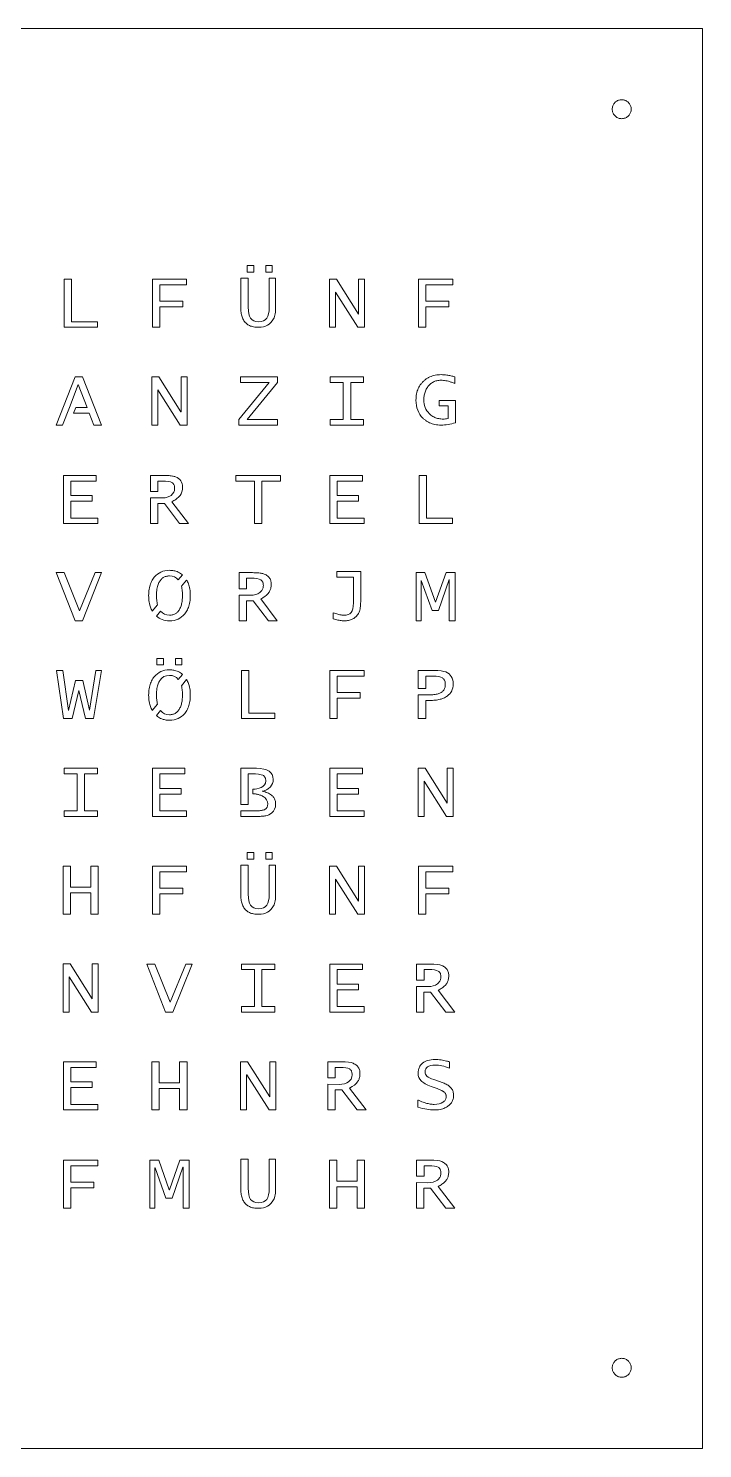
# Model space of a CAD drawing. Header units: millimetres. Extents: x 39 to 489, y 44 to 493.
# Drawn here: x 275.6 to 488.7, y 43.9 to 493.1 of the extents above; entities that cross this region are included whole.
import ezdxf

# ---------------------------------------------------------------- set-up
doc = ezdxf.new("R2010")
doc.units = ezdxf.units.MM
doc.linetypes.add('SLD-Durchgehend', pattern=[0])

msp = doc.modelspace()

# ---------------------------------------------------------------- linework, layer by layer
at = {"color": 7, "linetype": 'SLD-Durchgehend', "lineweight": 15}
for p, q in [((488.65, 493.08), (39.44, 493.08)), ((488.65, 43.87), (488.65, 493.08)), ((346.78, 418.08), (344.72, 418.08)), ((344.72, 418.08), (344.72, 416.03)), ((346.78, 416.03), (346.78, 418.08)), ((352.62, 418.08), (350.57, 418.08)), ((350.57, 418.08), (350.57, 416.03)), ((352.62, 416.03), (352.62, 418.08)), ((289.17, 413.77), (286.83, 413.77)), ((286.83, 413.77), (286.83, 398.54)), ((289.17, 400.3), (289.17, 413.77)), ((325.56, 413.77), (314.73, 413.77)), ((314.73, 413.77), (314.73, 398.54)), ((325.56, 412.01), (325.56, 413.77)), ((345.03, 414.13), (342.69, 414.13)), ((342.69, 414.13), (342.69, 404.93)), ((344.72, 416.03), (346.78, 416.03)), ((345.03, 404.89), (345.03, 414.13)), ((350.57, 416.03), (352.62, 416.03)), ((353.71, 414.13), (351.66, 414.13)), ((351.66, 414.13), (351.66, 404.95)), ((353.71, 405.29), (353.71, 414.13)), ((372.89, 413.81), (370.69, 413.81)), ((370.69, 413.81), (370.69, 398.54)), ((379.88, 402.74), (372.89, 413.81)), ((381.81, 413.81), (379.9, 413.81)), ((379.9, 413.81), (379.9, 402.74)), ((381.81, 398.54), (381.81, 413.81)), ((409.72, 413.77), (398.88, 413.77)), ((398.88, 413.77), (398.88, 398.54)), ((409.72, 412.01), (409.72, 413.77)), ((317.07, 406.77), (317.07, 412.01)), ((317.07, 412.01), (325.56, 412.01)), ((372.59, 398.54), (372.59, 409.7)), ((372.59, 409.7), (372.62, 409.7)), ((372.62, 409.7), (379.66, 398.54)), ((401.22, 406.77), (401.22, 412.01)), ((401.22, 412.01), (409.72, 412.01)), ((324.32, 406.77), (317.07, 406.77)), ((317.07, 398.54), (317.07, 405.01)), ((317.07, 405.01), (324.32, 405.01)), ((324.32, 405.01), (324.32, 406.77)), ((408.47, 406.77), (401.22, 406.77)), ((401.22, 398.54), (401.22, 405.01)), ((401.22, 405.01), (408.47, 405.01)), ((408.47, 405.01), (408.47, 406.77)), ((297.37, 400.3), (289.17, 400.3)), ((297.37, 398.54), (297.37, 400.3)), ((379.9, 402.74), (379.88, 402.74)), ((286.83, 398.54), (297.37, 398.54)), ((314.73, 398.54), (317.07, 398.54)), ((370.69, 398.54), (372.59, 398.54)), ((379.66, 398.54), (381.81, 398.54)), ((398.88, 398.54), (401.22, 398.54)), ((290.36, 382.82), (284.35, 367.6)), ((292.7, 382.82), (290.36, 382.82)), ((298.7, 367.6), (292.7, 382.82)), ((316.79, 382.87), (314.58, 382.87)), ((314.58, 382.87), (314.58, 367.6)), ((323.78, 371.8), (316.79, 382.87)), ((325.71, 382.87), (323.8, 382.87)), ((323.8, 382.87), (323.8, 371.8)), ((325.71, 367.6), (325.71, 382.87)), ((354.25, 382.82), (342.64, 382.82)), ((342.64, 382.82), (342.64, 381.06)), ((354.25, 381.06), (354.25, 382.82)), ((381.52, 382.82), (370.98, 382.82)), ((370.98, 382.82), (370.98, 381.06)), ((381.52, 381.06), (381.52, 382.82)), ((410.35, 380.72), (410.35, 382.87)), ((288.53, 373.16), (291.29, 380.43)), ((291.29, 380.43), (294.08, 373.16)), ((316.48, 367.6), (316.48, 378.75)), ((316.48, 378.75), (316.52, 378.75)), ((316.52, 378.75), (323.55, 367.6)), ((351.61, 381.06), (342.05, 369.35)), ((342.64, 381.06), (351.61, 381.06)), ((344.71, 369.35), (354.25, 381.06)), ((370.98, 381.06), (375.08, 381.06)), ((375.08, 381.06), (375.08, 369.35)), ((377.42, 369.35), (377.42, 381.06)), ((377.42, 381.06), (381.52, 381.06)), ((286.37, 367.6), (288.53, 373.16)), ((290.5, 373.16), (289.83, 371.4)), ((291.95, 373.16), (290.5, 373.16)), ((294.08, 373.16), (291.95, 373.16)), ((410.54, 375.43), (405.35, 375.43)), ((405.35, 375.43), (405.35, 373.67)), ((405.35, 373.67), (408.21, 373.67)), ((408.21, 373.67), (408.21, 369.65)), ((410.54, 368.36), (410.54, 375.43)), ((289.83, 371.4), (294.78, 371.4)), ((294.78, 371.4), (296.21, 367.6)), ((323.8, 371.8), (323.78, 371.8)), ((342.05, 369.35), (342.05, 367.6)), ((354.34, 369.35), (344.71, 369.35)), ((354.34, 367.6), (354.34, 369.35)), ((375.08, 369.35), (370.98, 369.35)), ((370.98, 369.35), (370.98, 367.6)), ((381.52, 369.35), (377.42, 369.35)), ((381.52, 367.6), (381.52, 369.35)), ((284.35, 367.6), (286.37, 367.6)), ((296.21, 367.6), (298.7, 367.6)), ((314.58, 367.6), (316.48, 367.6)), ((323.55, 367.6), (325.71, 367.6)), ((342.05, 367.6), (354.34, 367.6)), ((370.98, 367.6), (381.52, 367.6)), ((296.97, 351.67), (286.68, 351.67)), ((286.68, 351.67), (286.68, 336.44)), ((296.97, 349.91), (296.97, 351.67)), ((318.36, 351.67), (314.1, 351.67)), ((314.1, 351.67), (314.11, 346.57)), ((355.22, 351.67), (341.17, 351.67)), ((341.17, 351.67), (341.17, 349.91)), ((355.22, 349.91), (355.22, 351.67)), ((381.12, 351.67), (370.83, 351.67)), ((370.83, 351.67), (370.83, 336.44)), ((381.12, 349.91), (381.12, 351.67)), ((401.37, 351.67), (399.03, 351.67)), ((399.03, 351.67), (399.03, 336.44)), ((401.37, 338.2), (401.37, 351.67)), ((289.02, 345.3), (289.02, 349.91)), ((289.02, 349.91), (296.97, 349.91)), ((314.11, 346.57), (316.45, 346.57)), ((316.45, 346.57), (316.45, 349.91)), ((316.45, 349.91), (317.88, 349.91)), ((341.17, 349.91), (347.02, 349.91)), ((347.02, 349.91), (347.02, 336.44)), ((349.37, 336.44), (349.37, 349.91)), ((349.37, 349.91), (355.22, 349.91)), ((373.17, 345.3), (373.17, 349.91)), ((373.17, 349.91), (381.12, 349.91)), ((295.76, 345.3), (289.02, 345.3)), ((289.02, 338.2), (289.02, 343.54)), ((289.02, 343.54), (295.76, 343.54)), ((295.76, 343.54), (295.76, 345.3)), ((317.68, 344.55), (314.1, 344.57)), ((314.1, 344.57), (314.1, 336.44)), ((316.44, 336.44), (316.44, 342.78)), ((316.44, 342.78), (318.55, 342.78)), ((318.55, 342.78), (323.36, 336.44)), ((326.19, 336.44), (320.94, 343.37)), ((379.91, 345.3), (373.17, 345.3)), ((373.17, 338.2), (373.17, 343.54)), ((373.17, 343.54), (379.91, 343.54)), ((379.91, 343.54), (379.91, 345.3)), ((297.51, 338.2), (289.02, 338.2)), ((297.51, 336.44), (297.51, 338.2)), ((381.67, 338.2), (373.17, 338.2)), ((381.67, 336.44), (381.67, 338.2)), ((409.57, 338.2), (401.37, 338.2)), ((409.57, 336.44), (409.57, 338.2)), ((286.68, 336.44), (297.51, 336.44)), ((314.1, 336.44), (316.44, 336.44)), ((323.36, 336.44), (326.19, 336.44)), ((347.02, 336.44), (349.37, 336.44)), ((370.83, 336.44), (381.67, 336.44)), ((399.03, 336.44), (409.57, 336.44)), ((286.84, 320.93), (284.38, 320.93)), ((284.38, 320.93), (290.29, 305.7)), ((291.71, 308.83), (286.84, 320.93)), ((296.68, 320.93), (291.71, 308.83)), ((292.63, 305.7), (298.67, 320.93)), ((298.67, 320.93), (296.68, 320.93)), ((322.94, 318.62), (324.27, 320.2)), ((346.42, 320.93), (342.15, 320.93)), ((342.15, 320.93), (342.16, 315.83)), ((344.5, 315.83), (344.5, 319.17)), ((344.5, 319.17), (345.93, 319.17)), ((380.6, 321.3), (373, 321.3)), ((373, 321.3), (373, 319.54)), ((373, 319.54), (378.27, 319.54)), ((378.27, 319.54), (378.27, 311.39)), ((380.6, 312.63), (380.6, 321.3)), ((400.91, 320.93), (398.1, 320.93)), ((398.1, 320.93), (398.1, 305.7)), ((404.26, 311.55), (400.91, 320.93)), ((407.57, 320.93), (404.28, 311.55)), ((410.5, 320.93), (407.57, 320.93)), ((410.5, 305.7), (410.5, 320.93)), ((325.57, 318.6), (323.92, 316.61)), ((342.16, 315.83), (344.5, 315.83)), ((399.72, 305.7), (399.72, 318.49)), ((399.72, 318.49), (399.75, 318.49)), ((399.75, 318.49), (403.17, 308.92)), ((405.14, 308.92), (408.57, 318.77)), ((408.57, 318.77), (408.59, 318.77)), ((408.59, 318.77), (408.59, 305.7)), ((314.72, 308.77), (316.39, 310.76)), ((345.73, 313.81), (342.15, 313.83)), ((342.15, 313.83), (342.15, 305.7)), ((344.49, 305.7), (344.49, 312.04)), ((344.49, 312.04), (346.6, 312.04)), ((346.6, 312.04), (351.41, 305.7)), ((354.24, 305.7), (348.99, 312.63)), ((404.28, 311.55), (404.26, 311.55)), ((290.29, 305.7), (292.63, 305.7)), ((317.36, 308.76), (316, 307.19)), ((342.15, 305.7), (344.49, 305.7)), ((351.41, 305.7), (354.24, 305.7)), ((372.68, 308), (371.9, 308.26)), ((371.9, 308.26), (371.9, 306.28)), ((398.1, 305.7), (399.72, 305.7)), ((403.17, 308.92), (405.14, 308.92)), ((408.59, 305.7), (410.5, 305.7)), ((318.25, 293.8), (316.2, 293.8)), ((316.2, 293.8), (316.2, 291.75)), ((318.25, 291.75), (318.25, 293.8)), ((324.1, 293.8), (322.04, 293.8)), ((322.04, 293.8), (322.04, 291.75)), ((324.1, 291.75), (324.1, 293.8)), ((286.39, 289.98), (284.4, 289.98)), ((284.4, 289.98), (286.66, 274.76)), ((288.24, 277.33), (286.39, 289.98)), ((296.87, 289.98), (294.91, 277.48)), ((296.15, 274.76), (298.65, 289.98)), ((298.65, 289.98), (296.87, 289.98)), ((316.2, 291.75), (318.25, 291.75)), ((322.04, 291.75), (324.1, 291.75)), ((322.94, 287.15), (324.27, 288.74)), ((345.27, 289.98), (342.93, 289.98)), ((342.93, 289.98), (342.93, 274.76)), ((345.27, 276.52), (345.27, 289.98)), ((381.67, 289.98), (370.83, 289.98)), ((370.83, 289.98), (370.83, 274.76)), ((373.17, 282.98), (373.17, 288.22)), ((373.17, 288.22), (381.67, 288.22)), ((381.67, 288.22), (381.67, 289.98)), ((403.74, 289.98), (398.79, 289.98)), ((398.79, 289.98), (398.79, 284.3)), ((401.13, 284.3), (401.13, 288.22)), ((401.13, 288.22), (403.45, 288.22)), ((290.48, 286.77), (288.28, 277.33)), ((289.37, 274.76), (291.48, 283.69)), ((292.73, 286.77), (290.48, 286.77)), ((291.48, 283.69), (291.51, 283.69)), ((291.51, 283.69), (293.61, 274.76)), ((294.89, 277.48), (292.73, 286.77)), ((325.57, 287.14), (323.92, 285.15)), ((398.79, 284.3), (401.13, 284.3)), ((314.72, 277.31), (316.39, 279.3)), ((380.42, 282.98), (373.17, 282.98)), ((373.17, 274.76), (373.17, 281.23)), ((373.17, 281.23), (380.42, 281.23)), ((380.42, 281.23), (380.42, 282.98)), ((402.59, 282.3), (398.79, 282.3)), ((398.79, 282.3), (398.79, 274.76)), ((401.13, 274.76), (401.13, 280.54)), ((401.13, 280.54), (402.84, 280.54)), ((286.66, 274.76), (289.37, 274.76)), ((288.28, 277.33), (288.24, 277.33)), ((293.61, 274.76), (296.15, 274.76)), ((294.91, 277.48), (294.89, 277.48)), ((317.36, 277.3), (316, 275.73)), ((342.93, 274.76), (353.47, 274.76)), ((353.47, 276.52), (345.27, 276.52)), ((353.47, 274.76), (353.47, 276.52)), ((370.83, 274.76), (373.17, 274.76)), ((398.79, 274.76), (401.13, 274.76)), ((297.37, 259.04), (286.83, 259.04)), ((286.83, 259.04), (286.83, 257.28)), ((286.83, 257.28), (290.92, 257.28)), ((290.92, 257.28), (290.92, 245.57)), ((293.27, 245.57), (293.27, 257.28)), ((293.27, 257.28), (297.37, 257.28)), ((297.37, 257.28), (297.37, 259.04)), ((325.02, 259.04), (314.73, 259.04)), ((314.73, 259.04), (314.73, 243.81)), ((317.07, 252.67), (317.07, 257.28)), ((317.07, 257.28), (325.02, 257.28)), ((325.02, 257.28), (325.02, 259.04)), ((347.61, 259.04), (342.7, 259.04)), ((342.7, 259.04), (342.7, 254.44)), ((345.04, 247.57), (345.04, 257.28)), ((345.04, 257.28), (346.13, 257.28)), ((381.12, 259.04), (370.83, 259.04)), ((370.83, 259.04), (370.83, 243.81)), ((373.17, 252.67), (373.17, 257.28)), ((373.17, 257.28), (381.12, 257.28)), ((381.12, 257.28), (381.12, 259.04)), ((400.94, 259.09), (398.74, 259.09)), ((398.74, 259.09), (398.74, 243.81)), ((407.93, 248.01), (400.94, 259.09)), ((409.87, 259.09), (407.95, 259.09)), ((407.95, 259.09), (407.95, 248.01)), ((409.87, 243.81), (409.87, 259.09)), ((323.81, 252.67), (317.07, 252.67)), ((323.81, 250.91), (323.81, 252.67)), ((342.7, 254.44), (342.7, 247.57)), ((346.68, 252.45), (346.54, 252.45)), ((346.54, 252.45), (346.54, 250.99)), ((379.91, 252.67), (373.17, 252.67)), ((379.91, 250.91), (379.91, 252.67)), ((400.64, 243.81), (400.64, 254.97)), ((400.64, 254.97), (400.67, 254.97)), ((400.67, 254.97), (407.71, 243.81)), ((317.07, 245.57), (317.07, 250.91)), ((317.07, 250.91), (323.81, 250.91)), ((342.7, 247.57), (345.04, 247.57)), ((346.54, 250.99), (346.72, 250.99)), ((373.17, 245.57), (373.17, 250.91)), ((373.17, 250.91), (379.91, 250.91)), ((407.95, 248.01), (407.93, 248.01)), ((290.92, 245.57), (286.83, 245.57)), ((286.83, 245.57), (286.83, 243.81)), ((286.83, 243.81), (297.37, 243.81)), ((297.37, 245.57), (293.27, 245.57)), ((297.37, 243.81), (297.37, 245.57)), ((314.73, 243.81), (325.56, 243.81)), ((325.56, 245.57), (317.07, 245.57)), ((325.56, 243.81), (325.56, 245.57)), ((347.15, 245.57), (342.7, 245.57)), ((342.7, 245.57), (342.7, 243.81)), ((342.7, 243.81), (347.29, 243.81)), ((370.83, 243.81), (381.67, 243.81)), ((381.67, 245.57), (373.17, 245.57)), ((381.67, 243.81), (381.67, 245.57)), ((398.74, 243.81), (400.64, 243.81)), ((407.71, 243.81), (409.87, 243.81)), ((346.78, 232.41), (344.72, 232.41)), ((344.72, 232.41), (344.72, 230.35)), ((344.72, 230.35), (346.78, 230.35)), ((346.78, 230.35), (346.78, 232.41)), ((352.62, 232.41), (350.57, 232.41)), ((350.57, 232.41), (350.57, 230.35)), ((350.57, 230.35), (352.62, 230.35)), ((352.62, 230.35), (352.62, 232.41)), ((288.87, 228.09), (286.53, 228.09)), ((286.53, 228.09), (286.53, 212.87)), ((288.87, 221.44), (288.87, 228.09)), ((297.66, 228.09), (295.31, 228.09)), ((295.31, 228.09), (295.31, 221.44)), ((297.66, 212.87), (297.66, 228.09)), ((325.56, 228.09), (314.73, 228.09)), ((314.73, 228.09), (314.73, 212.87)), ((317.07, 221.09), (317.07, 226.33)), ((317.07, 226.33), (325.56, 226.33)), ((325.56, 226.33), (325.56, 228.09)), ((345.03, 228.46), (342.69, 228.46)), ((342.69, 228.46), (342.69, 219.25)), ((345.03, 219.22), (345.03, 228.46)), ((353.71, 228.46), (351.66, 228.46)), ((351.66, 228.46), (351.66, 219.27)), ((353.71, 219.62), (353.71, 228.46)), ((372.89, 228.14), (370.69, 228.14)), ((370.69, 228.14), (370.69, 212.87)), ((379.88, 217.07), (372.89, 228.14)), ((381.81, 228.14), (379.9, 228.14)), ((379.9, 228.14), (379.9, 217.07)), ((381.81, 212.87), (381.81, 228.14)), ((409.72, 228.09), (398.88, 228.09)), ((398.88, 228.09), (398.88, 212.87)), ((401.22, 221.09), (401.22, 226.33)), ((401.22, 226.33), (409.72, 226.33)), ((409.72, 226.33), (409.72, 228.09)), ((295.31, 221.44), (288.87, 221.44)), ((324.32, 221.09), (317.07, 221.09)), ((324.32, 219.33), (324.32, 221.09)), ((372.59, 212.87), (372.59, 224.02)), ((372.59, 224.02), (372.62, 224.02)), ((372.62, 224.02), (379.66, 212.87)), ((408.47, 221.09), (401.22, 221.09)), ((408.47, 219.33), (408.47, 221.09)), ((288.87, 212.87), (288.87, 219.68)), ((288.87, 219.68), (295.31, 219.68)), ((295.31, 219.68), (295.31, 212.87)), ((317.07, 212.87), (317.07, 219.33)), ((317.07, 219.33), (324.32, 219.33)), ((379.9, 217.07), (379.88, 217.07)), ((401.22, 212.87), (401.22, 219.33)), ((401.22, 219.33), (408.47, 219.33)), ((286.53, 212.87), (288.87, 212.87)), ((295.31, 212.87), (297.66, 212.87)), ((314.73, 212.87), (317.07, 212.87)), ((370.69, 212.87), (372.59, 212.87)), ((379.66, 212.87), (381.81, 212.87)), ((398.88, 212.87), (401.22, 212.87)), ((288.74, 197.19), (286.53, 197.19)), ((286.53, 197.19), (286.53, 181.92)), ((295.73, 186.12), (288.74, 197.19)), ((297.66, 197.19), (295.75, 197.19)), ((295.75, 197.19), (295.75, 186.12)), ((297.66, 181.92), (297.66, 197.19)), ((315.47, 197.14), (313, 197.14)), ((313, 197.14), (318.91, 181.92)), ((320.33, 185.04), (315.47, 197.14)), ((325.3, 197.14), (320.33, 185.04)), ((321.26, 181.92), (327.3, 197.14)), ((327.3, 197.14), (325.3, 197.14)), ((353.47, 197.14), (342.93, 197.14)), ((342.93, 197.14), (342.93, 195.39)), ((342.93, 195.39), (347.02, 195.39)), ((347.02, 195.39), (347.02, 183.68)), ((349.37, 183.68), (349.37, 195.39)), ((349.37, 195.39), (353.47, 195.39)), ((353.47, 195.39), (353.47, 197.14)), ((381.12, 197.14), (370.83, 197.14)), ((370.83, 197.14), (370.83, 181.92)), ((373.17, 190.77), (373.17, 195.39)), ((373.17, 195.39), (381.12, 195.39)), ((381.12, 195.39), (381.12, 197.14)), ((402.52, 197.14), (398.26, 197.14)), ((398.26, 197.14), (398.26, 192.04)), ((400.6, 192.04), (400.6, 195.39)), ((400.6, 195.39), (402.03, 195.39)), ((288.43, 181.92), (288.43, 193.08)), ((288.43, 193.08), (288.47, 193.08)), ((288.47, 193.08), (295.5, 181.92)), ((379.91, 190.77), (373.17, 190.77)), ((373.17, 183.68), (373.17, 189.02)), ((373.17, 189.02), (379.91, 189.02)), ((379.91, 189.02), (379.91, 190.77)), ((398.26, 192.04), (400.6, 192.04)), ((401.83, 190.03), (398.26, 190.04)), ((398.26, 190.04), (398.26, 181.92)), ((410.35, 181.92), (405.09, 188.85)), ((295.75, 186.12), (295.73, 186.12)), ((400.59, 181.92), (400.59, 188.26)), ((400.59, 188.26), (402.7, 188.26)), ((402.7, 188.26), (407.51, 181.92)), ((286.53, 181.92), (288.43, 181.92)), ((295.5, 181.92), (297.66, 181.92)), ((318.91, 181.92), (321.26, 181.92)), ((347.02, 183.68), (342.93, 183.68)), ((342.93, 183.68), (342.93, 181.92)), ((342.93, 181.92), (353.47, 181.92)), ((353.47, 183.68), (349.37, 183.68)), ((353.47, 181.92), (353.47, 183.68)), ((370.83, 181.92), (381.67, 181.92)), ((381.67, 183.68), (373.17, 183.68)), ((381.67, 181.92), (381.67, 183.68)), ((398.26, 181.92), (400.59, 181.92)), ((407.51, 181.92), (410.35, 181.92)), ((344.84, 166.25), (342.63, 166.25)), ((342.63, 166.25), (342.63, 150.98)), ((351.83, 155.18), (344.84, 166.25)), ((353.76, 166.25), (351.85, 166.25)), ((351.85, 166.25), (351.85, 155.18)), ((353.76, 150.98), (353.76, 166.25)), ((408.69, 164.18), (408.69, 166.21)), ((296.97, 166.2), (286.68, 166.2)), ((286.68, 166.2), (286.68, 150.98)), ((289.02, 159.83), (289.02, 164.44)), ((289.02, 164.44), (296.97, 164.44)), ((296.97, 164.44), (296.97, 166.2)), ((316.92, 166.2), (314.58, 166.2)), ((314.58, 166.2), (314.58, 150.98)), ((316.92, 159.55), (316.92, 166.2)), ((325.71, 166.2), (323.36, 166.2)), ((323.36, 166.2), (323.36, 159.55)), ((325.71, 150.98), (325.71, 166.2)), ((344.53, 150.98), (344.53, 162.13)), ((344.53, 162.13), (344.57, 162.13)), ((344.57, 162.13), (351.61, 150.98)), ((374.47, 166.2), (370.21, 166.2)), ((370.21, 166.2), (370.21, 161.1)), ((372.55, 161.1), (372.55, 164.44)), ((372.55, 164.44), (373.98, 164.44)), ((295.76, 159.83), (289.02, 159.83)), ((289.02, 152.73), (289.02, 158.07)), ((289.02, 158.07), (295.76, 158.07)), ((295.76, 158.07), (295.76, 159.83)), ((323.36, 159.55), (316.92, 159.55)), ((316.92, 150.98), (316.92, 157.79)), ((316.92, 157.79), (323.36, 157.79)), ((323.36, 157.79), (323.36, 150.98)), ((370.21, 161.1), (372.55, 161.1)), ((373.78, 159.08), (370.21, 159.1)), ((370.21, 159.1), (370.21, 150.98)), ((372.54, 150.98), (372.54, 157.31)), ((372.54, 157.31), (374.65, 157.31)), ((374.65, 157.31), (379.46, 150.98)), ((382.29, 150.98), (377.04, 157.9)), ((402.91, 158.42), (404.47, 157.85)), ((405.22, 160.04), (403.73, 160.57)), ((406.64, 159.55), (405.22, 160.04)), ((297.51, 152.73), (289.02, 152.73)), ((297.51, 150.98), (297.51, 152.73)), ((351.85, 155.18), (351.83, 155.18)), ((398.65, 154.13), (398.65, 151.82)), ((286.68, 150.98), (297.51, 150.98)), ((314.58, 150.98), (316.92, 150.98)), ((323.36, 150.98), (325.71, 150.98)), ((342.63, 150.98), (344.53, 150.98)), ((351.61, 150.98), (353.76, 150.98)), ((370.21, 150.98), (372.54, 150.98)), ((379.46, 150.98), (382.29, 150.98)), ((297.51, 135.09), (286.68, 135.09)), ((286.68, 135.09), (286.68, 119.87)), ((297.51, 133.33), (297.51, 135.09)), ((316.76, 135.09), (313.95, 135.09)), ((313.95, 135.09), (313.95, 119.87)), ((320.1, 125.71), (316.76, 135.09)), ((323.42, 135.09), (320.13, 125.71)), ((326.35, 135.09), (323.42, 135.09)), ((326.35, 119.87), (326.35, 135.09)), ((345.03, 135.46), (342.69, 135.46)), ((342.69, 135.46), (342.69, 126.25)), ((345.03, 126.22), (345.03, 135.46)), ((353.71, 135.46), (351.66, 135.46)), ((351.66, 135.46), (351.66, 126.27)), ((353.71, 126.62), (353.71, 135.46)), ((373.02, 135.09), (370.69, 135.09)), ((370.69, 135.09), (370.69, 119.87)), ((373.02, 128.43), (373.02, 135.09)), ((381.81, 135.09), (379.47, 135.09)), ((379.47, 135.09), (379.47, 128.43)), ((381.81, 119.87), (381.81, 135.09)), ((402.52, 135.09), (398.26, 135.09)), ((398.26, 135.09), (398.26, 129.99)), ((289.02, 128.09), (289.02, 133.33)), ((289.02, 133.33), (297.51, 133.33)), ((315.57, 119.87), (315.57, 132.65)), ((315.57, 132.65), (315.6, 132.65)), ((315.6, 132.65), (319.01, 123.08)), ((320.98, 123.08), (324.41, 132.93)), ((324.41, 132.93), (324.44, 132.93)), ((324.44, 132.93), (324.44, 119.87)), ((400.6, 129.99), (400.6, 133.33)), ((400.6, 133.33), (402.03, 133.33)), ((296.27, 128.09), (289.02, 128.09)), ((289.02, 119.87), (289.02, 126.33)), ((289.02, 126.33), (296.27, 126.33)), ((296.27, 126.33), (296.27, 128.09)), ((379.47, 128.43), (373.02, 128.43)), ((373.02, 119.87), (373.02, 126.68)), ((373.02, 126.68), (379.47, 126.68)), ((379.47, 126.68), (379.47, 119.87)), ((398.26, 129.99), (400.6, 129.99)), ((401.83, 127.97), (398.26, 127.99)), ((398.26, 127.99), (398.26, 119.87)), ((400.59, 119.87), (400.59, 126.2)), ((400.59, 126.2), (402.7, 126.2)), ((402.7, 126.2), (407.51, 119.87)), ((410.35, 119.87), (405.09, 126.79)), ((319.01, 123.08), (320.98, 123.08)), ((320.13, 125.71), (320.1, 125.71)), ((286.68, 119.87), (289.02, 119.87)), ((313.95, 119.87), (315.57, 119.87)), ((324.44, 119.87), (326.35, 119.87)), ((370.69, 119.87), (373.02, 119.87)), ((379.47, 119.87), (381.81, 119.87)), ((398.26, 119.87), (400.59, 119.87)), ((407.51, 119.87), (410.35, 119.87)), ((39.44, 43.87), (488.65, 43.87))]:
    msp.add_line(p, q, dxfattribs=at)
for points, knots in [([(463.1, 470.52), (462.92, 470.51), (462.56, 470.49), (462.04, 470.35), (461.57, 470.12), (461.15, 469.82), (460.79, 469.45), (460.49, 469.03), (460.27, 468.56), (460.13, 468.06), (460.11, 467.7), (460.1, 467.53)], [0, 0, 0, 0, 0.115721, 0.228342, 0.339156, 0.449074, 0.55873, 0.666727, 0.775626, 0.886302, 1, 1, 1, 1]), ([(460.1, 467.53), (460.11, 467.35), (460.13, 466.99), (460.28, 466.47), (460.51, 466), (460.81, 465.58), (461.17, 465.22), (461.6, 464.92), (462.06, 464.7), (462.57, 464.56), (462.92, 464.54), (463.1, 464.53)], [0, 0, 0, 0, 0.115727, 0.228348, 0.339168, 0.449088, 0.55874, 0.666736, 0.775638, 0.886309, 1, 1, 1, 1]), ([(466.09, 467.53), (466.08, 467.71), (466.06, 468.07), (465.92, 468.58), (465.69, 469.05), (465.39, 469.48), (465.02, 469.84), (464.6, 470.13), (464.13, 470.35), (463.63, 470.49), (463.28, 470.51), (463.1, 470.52)], [0, 0, 0, 0, 0.115727, 0.228348, 0.339163, 0.449084, 0.558745, 0.666736, 0.775638, 0.886309, 1, 1, 1, 1]), ([(463.1, 464.53), (463.28, 464.54), (463.64, 464.56), (464.15, 464.71), (464.62, 464.93), (465.05, 465.24), (465.41, 465.6), (465.7, 466.02), (465.92, 466.49), (466.07, 467), (466.08, 467.35), (466.09, 467.53)], [0, 0, 0, 0, 0.115721, 0.228336, 0.339153, 0.449071, 0.558731, 0.666728, 0.775626, 0.886303, 1, 1, 1, 1]), ([(342.69, 404.93), (342.7, 404.63), (342.71, 404.07), (342.79, 403.26), (342.92, 402.51), (343.11, 401.81), (343.36, 401.18), (343.67, 400.6), (343.93, 400.27), (344.06, 400.11)], [0, 0, 0, 0, 0.171681, 0.331119, 0.479202, 0.617007, 0.751828, 0.878744, 1, 1, 1, 1]), ([(344.06, 400.11), (344.2, 399.97), (344.46, 399.69), (344.95, 399.34), (345.48, 399.05), (346.08, 398.83), (346.76, 398.66), (347.51, 398.56), (348.02, 398.55), (348.29, 398.54)], [0, 0, 0, 0, 0.124821, 0.250577, 0.379868, 0.51508, 0.665346, 0.826435, 1, 1, 1, 1]), ([(406.03, 383.56), (405.71, 383.55), (405.08, 383.53), (404.16, 383.4), (403.29, 383.18), (402.46, 382.87), (401.67, 382.46), (400.92, 381.95), (400.49, 381.53), (400.27, 381.33)], [0, 0, 0, 0, 0.152862, 0.298708, 0.439031, 0.575508, 0.716326, 0.857098, 1, 1, 1, 1]), ([(410.35, 382.87), (409.93, 382.99), (409.11, 383.21), (407.97, 383.42), (406.95, 383.54), (406.33, 383.55), (406.03, 383.56)], [0, 0, 0, 0, 0.298464, 0.581566, 0.794443, 1, 1, 1, 1]), ([(400.27, 381.33), (400.07, 381.11), (399.68, 380.69), (399.19, 379.98), (398.79, 379.21), (398.46, 378.38), (398.23, 377.48), (398.09, 376.51), (398.07, 375.84), (398.06, 375.5)], [0, 0, 0, 0, 0.135698, 0.269696, 0.403857, 0.540026, 0.686763, 0.839529, 1, 1, 1, 1]), ([(400.55, 375.66), (400.56, 375.9), (400.57, 376.38), (400.66, 377.07), (400.81, 377.74), (401.02, 378.37), (401.3, 378.97), (401.65, 379.55), (401.93, 379.89), (402.07, 380.07)], [0, 0, 0, 0, 0.153454, 0.300187, 0.441435, 0.578563, 0.719443, 0.859295, 1, 1, 1, 1]), ([(402.07, 380.07), (402.22, 380.22), (402.5, 380.52), (402.98, 380.91), (403.5, 381.23), (404.05, 381.48), (404.65, 381.66), (405.29, 381.78), (405.74, 381.79), (405.96, 381.8)], [0, 0, 0, 0, 0.143899, 0.282995, 0.419275, 0.554859, 0.698494, 0.846132, 1, 1, 1, 1]), ([(405.96, 381.8), (406.22, 381.79), (406.74, 381.78), (407.54, 381.66), (408.41, 381.46), (409.36, 381.15), (410.01, 380.87), (410.35, 380.72)], [0, 0, 0, 0, 0.169817, 0.34588, 0.529618, 0.757709, 1, 1, 1, 1]), ([(400.27, 369.79), (400.48, 369.6), (400.9, 369.21), (401.61, 368.72), (402.36, 368.32), (403.18, 368), (404.07, 367.77), (405.03, 367.62), (405.69, 367.61), (406.02, 367.6)], [0, 0, 0, 0, 0.136504, 0.271027, 0.405427, 0.541565, 0.688009, 0.840245, 1, 1, 1, 1]), ([(406.66, 369.51), (406.42, 369.51), (405.94, 369.53), (405.25, 369.63), (404.59, 369.8), (403.96, 370.04), (403.36, 370.36), (402.78, 370.75), (402.44, 371.07), (402.27, 371.23)], [0, 0, 0, 0, 0.150466, 0.294695, 0.434212, 0.570684, 0.712342, 0.854748, 1, 1, 1, 1]), ([(322.05, 351.23), (321.91, 351.28), (321.58, 351.4), (321.02, 351.51), (320.41, 351.59), (319.76, 351.64), (319.09, 351.66), (318.61, 351.67), (318.36, 351.67)], [0, 0, 0, 0, 0.124904, 0.276981, 0.457579, 0.620002, 0.800754, 1, 1, 1, 1]), ([(320.94, 349.42), (321.04, 349.36), (321.23, 349.23), (321.46, 348.95), (321.64, 348.59), (321.75, 348.14), (321.76, 347.8), (321.77, 347.62)], [0, 0, 0, 0, 0.168986, 0.336912, 0.512814, 0.740716, 1, 1, 1, 1]), ([(320.66, 345.38), (320.52, 345.28), (320.23, 345.08), (319.73, 344.86), (319.14, 344.68), (318.45, 344.57), (317.94, 344.55), (317.68, 344.55)], [0, 0, 0, 0, 0.165089, 0.336744, 0.518212, 0.748434, 1, 1, 1, 1]), ([(320.94, 343.37), (321.15, 343.49), (321.56, 343.7), (322.12, 344.06), (322.64, 344.45), (323.11, 344.86), (323.37, 345.19), (323.5, 345.35)], [0, 0, 0, 0, 0.221535, 0.425735, 0.613616, 0.815865, 1, 1, 1, 1]), ([(315.35, 319.5), (315.19, 319.29), (314.87, 318.87), (314.47, 318.17), (314.15, 317.42), (313.89, 316.59), (313.7, 315.69), (313.58, 314.71), (313.57, 314.04), (313.56, 313.69)], [0, 0, 0, 0, 0.12693, 0.255577, 0.387562, 0.524389, 0.674391, 0.832542, 1, 1, 1, 1]), ([(317.11, 318.29), (317.22, 318.43), (317.41, 318.71), (317.77, 319.07), (318.16, 319.37), (318.59, 319.61), (319.07, 319.78), (319.6, 319.89), (319.96, 319.9), (320.15, 319.91)], [0, 0, 0, 0, 0.146566, 0.28611, 0.421329, 0.55519, 0.697267, 0.844537, 1, 1, 1, 1]), ([(324.27, 320.2), (324.06, 320.37), (323.65, 320.72), (322.93, 321.11), (322.23, 321.39), (321.53, 321.55), (320.85, 321.65), (320.39, 321.66), (320.15, 321.67)], [0, 0, 0, 0, 0.182254, 0.361663, 0.542711, 0.688977, 0.840841, 1, 1, 1, 1]), ([(350.1, 320.49), (349.96, 320.54), (349.63, 320.66), (349.07, 320.77), (348.46, 320.85), (347.81, 320.9), (347.14, 320.92), (346.66, 320.93), (346.42, 320.93)], [0, 0, 0, 0, 0.124896, 0.276981, 0.457571, 0.619994, 0.800746, 1, 1, 1, 1]), ([(352.31, 317.26), (352.3, 317.47), (352.29, 317.87), (352.16, 318.44), (351.94, 318.96), (351.63, 319.43), (351.21, 319.85), (350.7, 320.22), (350.31, 320.4), (350.1, 320.49)], [0, 0, 0, 0, 0.148782, 0.287632, 0.420366, 0.551353, 0.691612, 0.839778, 1, 1, 1, 1]), ([(316.05, 313.69), (316.06, 314.05), (316.07, 314.73), (316.18, 315.7), (316.35, 316.53), (316.57, 317.21), (316.81, 317.78), (317.01, 318.12), (317.11, 318.29)], [0, 0, 0, 0, 0.222751, 0.42696, 0.614096, 0.750415, 0.878571, 1, 1, 1, 1]), ([(323.92, 316.61), (323.98, 316.37), (324.1, 315.86), (324.19, 315.13), (324.25, 314.39), (324.25, 313.93), (324.25, 313.69)], [0, 0, 0, 0, 0.254131, 0.527602, 0.757051, 1, 1, 1, 1]), ([(326.73, 313.69), (326.73, 314.05), (326.71, 314.74), (326.59, 315.74), (326.41, 316.61), (326.17, 317.36), (325.91, 318), (325.68, 318.4), (325.57, 318.6)], [0, 0, 0, 0, 0.209385, 0.405797, 0.591305, 0.730997, 0.866759, 1, 1, 1, 1]), ([(349.82, 316.88), (349.81, 316.71), (349.8, 316.38), (349.68, 315.91), (349.47, 315.45), (349.16, 315.01), (348.87, 314.76), (348.72, 314.64)], [0, 0, 0, 0, 0.196005, 0.381011, 0.560878, 0.774682, 1, 1, 1, 1]), ([(348.99, 318.68), (349.09, 318.62), (349.28, 318.49), (349.51, 318.21), (349.69, 317.85), (349.8, 317.4), (349.81, 317.06), (349.82, 316.88)], [0, 0, 0, 0, 0.168976, 0.336902, 0.512812, 0.740715, 1, 1, 1, 1]), ([(348.99, 312.63), (349.2, 312.75), (349.61, 312.96), (350.18, 313.32), (350.69, 313.71), (351.16, 314.12), (351.42, 314.45), (351.55, 314.61)], [0, 0, 0, 0, 0.221537, 0.42573, 0.613613, 0.815863, 1, 1, 1, 1]), ([(351.55, 314.61), (351.64, 314.74), (351.82, 315.02), (352.02, 315.48), (352.18, 316), (352.29, 316.6), (352.31, 317.03), (352.31, 317.26)], [0, 0, 0, 0, 0.1745108, 0.3516593, 0.5342395, 0.7597887, 1, 1, 1, 1]), ([(313.56, 313.69), (313.57, 313.34), (313.58, 312.65), (313.71, 311.64), (313.89, 310.77), (314.13, 310.02), (314.39, 309.37), (314.61, 308.97), (314.72, 308.77)], [0, 0, 0, 0, 0.208534, 0.40516, 0.591375, 0.731572, 0.867419, 1, 1, 1, 1]), ([(316.39, 310.76), (316.33, 311), (316.21, 311.51), (316.12, 312.25), (316.06, 312.99), (316.06, 313.45), (316.05, 313.69)], [0, 0, 0, 0, 0.253878, 0.5273076, 0.7568631, 1, 1, 1, 1]), ([(324.25, 313.69), (324.25, 313.42), (324.24, 312.9), (324.18, 312.14), (324.08, 311.43), (323.93, 310.77), (323.73, 310.16), (323.49, 309.59), (323.29, 309.25), (323.19, 309.08)], [0, 0, 0, 0, 0.169003, 0.327344, 0.475586, 0.614408, 0.750668, 0.878717, 1, 1, 1, 1]), ([(324.95, 307.87), (325.11, 308.08), (325.43, 308.5), (325.82, 309.2), (326.15, 309.96), (326.41, 310.79), (326.6, 311.69), (326.71, 312.67), (326.73, 313.34), (326.73, 313.69)], [0, 0, 0, 0, 0.12672, 0.255225, 0.387136, 0.52396, 0.674037, 0.832329, 1, 1, 1, 1]), ([(380.33, 309.19), (380.37, 309.35), (380.44, 309.68), (380.5, 310.23), (380.56, 310.9), (380.6, 311.71), (380.6, 312.31), (380.6, 312.63)], [0, 0, 0, 0, 0.136432, 0.295427, 0.477519, 0.722261, 1, 1, 1, 1]), ([(323.19, 309.08), (323.08, 308.94), (322.89, 308.66), (322.53, 308.3), (322.14, 308), (321.7, 307.76), (321.22, 307.59), (320.7, 307.48), (320.33, 307.47), (320.15, 307.46)], [0, 0, 0, 0, 0.1467024, 0.2863363, 0.4216037, 0.5554687, 0.6974959, 0.8446703, 1, 1, 1, 1]), ([(371.9, 306.28), (372.16, 306.21), (372.65, 306.08), (373.38, 305.93), (374.08, 305.81), (374.75, 305.72), (375.21, 305.71), (375.42, 305.7)], [0, 0, 0, 0, 0.223933, 0.430376, 0.619617, 0.821075, 1, 1, 1, 1]), ([(375.25, 307.46), (375.13, 307.47), (374.86, 307.48), (374.43, 307.54), (373.93, 307.64), (373.34, 307.79), (372.91, 307.93), (372.68, 308)], [0, 0, 0, 0, 0.143176, 0.305513, 0.487869, 0.729277, 1, 1, 1, 1]), ([(375.42, 305.7), (375.65, 305.71), (376.09, 305.72), (376.73, 305.81), (377.32, 305.96), (377.88, 306.17), (378.4, 306.44), (378.88, 306.79), (379.15, 307.07), (379.29, 307.21)], [0, 0, 0, 0, 0.159367, 0.309351, 0.451502, 0.58762, 0.725981, 0.862551, 1, 1, 1, 1]), ([(379.29, 307.21), (379.42, 307.37), (379.69, 307.7), (379.99, 308.21), (380.2, 308.71), (380.29, 309.03), (380.33, 309.19)], [0, 0, 0, 0, 0.281446, 0.558861, 0.777661, 1, 1, 1, 1]), ([(315.35, 288.03), (315.19, 287.83), (314.87, 287.41), (314.47, 286.71), (314.15, 285.95), (313.89, 285.13), (313.7, 284.22), (313.58, 283.25), (313.57, 282.57), (313.56, 282.23)], [0, 0, 0, 0, 0.1269285, 0.2555753, 0.3875628, 0.5243927, 0.6743926, 0.832544, 1, 1, 1, 1]), ([(324.27, 288.74), (324.06, 288.91), (323.65, 289.25), (322.93, 289.65), (322.23, 289.92), (321.53, 290.09), (320.85, 290.19), (320.39, 290.2), (320.15, 290.2)], [0, 0, 0, 0, 0.182254, 0.361662, 0.542711, 0.688977, 0.840841, 1, 1, 1, 1]), ([(406.44, 287.62), (406.54, 287.54), (406.75, 287.38), (407, 287.06), (407.19, 286.66), (407.31, 286.18), (407.33, 285.81), (407.33, 285.62)], [0, 0, 0, 0, 0.172604, 0.343797, 0.521167, 0.747206, 1, 1, 1, 1]), ([(316.05, 282.23), (316.06, 282.58), (316.07, 283.26), (316.18, 284.24), (316.35, 285.06), (316.57, 285.75), (316.81, 286.32), (317.01, 286.66), (317.11, 286.82)], [0, 0, 0, 0, 0.222752, 0.426959, 0.614093, 0.750416, 0.878573, 1, 1, 1, 1]), ([(323.92, 285.15), (323.98, 284.9), (324.1, 284.4), (324.19, 283.66), (324.25, 282.93), (324.25, 282.47), (324.25, 282.23)], [0, 0, 0, 0, 0.254132, 0.5276, 0.757055, 1, 1, 1, 1]), ([(326.73, 282.23), (326.73, 282.58), (326.71, 283.27), (326.59, 284.28), (326.41, 285.15), (326.17, 285.89), (325.91, 286.54), (325.68, 286.94), (325.57, 287.14)], [0, 0, 0, 0, 0.209382, 0.405795, 0.591304, 0.730999, 0.866759, 1, 1, 1, 1]), ([(407.33, 285.62), (407.33, 285.42), (407.31, 285.04), (407.18, 284.5), (406.98, 284.01), (406.68, 283.59), (406.3, 283.22), (405.85, 282.92), (405.33, 282.69), (404.74, 282.51), (404.09, 282.39), (403.36, 282.31), (402.85, 282.3), (402.59, 282.3)], [0, 0, 0, 0, 0.090051, 0.17324, 0.251999, 0.329178, 0.407795, 0.490714, 0.575046, 0.667024, 0.767906, 0.878658, 1, 1, 1, 1]), ([(313.56, 282.23), (313.57, 281.87), (313.58, 281.18), (313.71, 280.18), (313.89, 279.31), (314.13, 278.56), (314.39, 277.91), (314.61, 277.51), (314.72, 277.31)], [0, 0, 0, 0, 0.208535, 0.405157, 0.591378, 0.731571, 0.867417, 1, 1, 1, 1]), ([(316.39, 279.3), (316.33, 279.54), (316.21, 280.05), (316.12, 280.79), (316.06, 281.52), (316.06, 281.99), (316.05, 282.23)], [0, 0, 0, 0, 0.253873, 0.527298, 0.756853, 1, 1, 1, 1]), ([(324.25, 282.23), (324.25, 281.96), (324.24, 281.43), (324.18, 280.68), (324.08, 279.97), (323.93, 279.31), (323.73, 278.69), (323.49, 278.13), (323.29, 277.78), (323.19, 277.62)], [0, 0, 0, 0, 0.169006, 0.327349, 0.475585, 0.614409, 0.750668, 0.878717, 1, 1, 1, 1]), ([(324.95, 276.41), (325.11, 276.62), (325.43, 277.03), (325.82, 277.74), (326.15, 278.49), (326.41, 279.32), (326.6, 280.22), (326.71, 281.21), (326.73, 281.88), (326.73, 282.23)], [0, 0, 0, 0, 0.126718, 0.255221, 0.387132, 0.52396, 0.674032, 0.832327, 1, 1, 1, 1]), ([(402.84, 280.54), (403.13, 280.54), (403.71, 280.55), (404.54, 280.63), (405.32, 280.77), (406.05, 280.95), (406.74, 281.2), (407.38, 281.51), (407.77, 281.77), (407.96, 281.9)], [0, 0, 0, 0, 0.164556, 0.319504, 0.465618, 0.603836, 0.741343, 0.87284, 1, 1, 1, 1]), ([(316, 275.73), (316.21, 275.55), (316.63, 275.2), (317.35, 274.81), (318.06, 274.53), (318.76, 274.36), (319.44, 274.26), (319.91, 274.25), (320.15, 274.24)], [0, 0, 0, 0, 0.1817216, 0.3614877, 0.5431722, 0.6897581, 0.8415319, 1, 1, 1, 1]), ([(323.19, 277.62), (323.08, 277.47), (322.89, 277.19), (322.53, 276.83), (322.14, 276.53), (321.7, 276.3), (321.22, 276.12), (320.7, 276.02), (320.33, 276), (320.15, 276)], [0, 0, 0, 0, 0.146699, 0.286336, 0.421606, 0.555468, 0.697496, 0.844671, 1, 1, 1, 1]), ([(349.67, 256.83), (349.77, 256.77), (349.98, 256.65), (350.24, 256.38), (350.41, 256.08), (350.51, 255.76), (350.57, 255.44), (350.58, 255.2), (350.58, 255.08)], [0, 0, 0, 0, 0.176448, 0.347243, 0.52204, 0.668344, 0.826638, 1, 1, 1, 1]), ([(349.47, 251.78), (349.66, 251.83), (350.05, 251.94), (350.59, 252.15), (351.11, 252.42), (351.6, 252.75), (351.89, 253.03), (352.03, 253.17)], [0, 0, 0, 0, 0.207863, 0.403905, 0.58981, 0.798601, 1, 1, 1, 1]), ([(353.7, 247.75), (353.69, 247.94), (353.68, 248.31), (353.57, 248.85), (353.38, 249.35), (353.12, 249.8), (352.78, 250.21), (352.34, 250.61), (351.79, 250.98), (351.11, 251.31), (350.32, 251.58), (349.76, 251.71), (349.47, 251.78)], [0, 0, 0, 0, 0.0890578, 0.1735152, 0.2552256, 0.3362218, 0.4186058, 0.5043653, 0.6121524, 0.7295094, 0.8583156, 1, 1, 1, 1]), ([(346.72, 250.99), (346.86, 250.99), (347.15, 250.98), (347.59, 250.91), (348.05, 250.81), (348.52, 250.68), (348.97, 250.52), (349.4, 250.34), (349.66, 250.2), (349.78, 250.13)], [0, 0, 0, 0, 0.128516, 0.269403, 0.417815, 0.568631, 0.72348, 0.869196, 1, 1, 1, 1]), ([(350.34, 246.04), (350.21, 245.99), (349.94, 245.86), (349.46, 245.74), (348.93, 245.66), (348.36, 245.61), (347.78, 245.58), (347.37, 245.57), (347.15, 245.57)], [0, 0, 0, 0, 0.1259781, 0.2778756, 0.4578733, 0.619894, 0.8005047, 1, 1, 1, 1]), ([(347.29, 243.81), (347.56, 243.81), (348.07, 243.82), (348.8, 243.84), (349.4, 243.87), (349.88, 243.92), (350.27, 243.97), (350.5, 244.01), (350.61, 244.03)], [0, 0, 0, 0, 0.243355, 0.46043, 0.651413, 0.783325, 0.899445, 1, 1, 1, 1]), ([(342.69, 219.25), (342.7, 218.96), (342.71, 218.39), (342.79, 217.58), (342.92, 216.83), (343.11, 216.14), (343.36, 215.51), (343.67, 214.93), (343.93, 214.6), (344.06, 214.43)], [0, 0, 0, 0, 0.171681, 0.331119, 0.479199, 0.617007, 0.751828, 0.878744, 1, 1, 1, 1]), ([(344.06, 214.43), (344.2, 214.29), (344.46, 214.01), (344.95, 213.67), (345.48, 213.38), (346.08, 213.15), (346.76, 212.99), (347.51, 212.88), (348.02, 212.87), (348.29, 212.87)], [0, 0, 0, 0, 0.124819, 0.250575, 0.379866, 0.515078, 0.665345, 0.826435, 1, 1, 1, 1]), ([(405.09, 194.9), (405.19, 194.84), (405.39, 194.7), (405.61, 194.42), (405.79, 194.07), (405.9, 193.62), (405.92, 193.28), (405.92, 193.1)], [0, 0, 0, 0, 0.168981, 0.336913, 0.51281, 0.740714, 1, 1, 1, 1]), ([(408.41, 193.48), (408.41, 193.68), (408.39, 194.08), (408.26, 194.66), (408.04, 195.18), (407.73, 195.65), (407.31, 196.07), (406.8, 196.43), (406.41, 196.61), (406.21, 196.71)], [0, 0, 0, 0, 0.148785, 0.287632, 0.420369, 0.551352, 0.691611, 0.839779, 1, 1, 1, 1]), ([(407.65, 190.82), (407.74, 190.96), (407.92, 191.23), (408.12, 191.69), (408.29, 192.22), (408.39, 192.82), (408.41, 193.25), (408.41, 193.48)], [0, 0, 0, 0, 0.174515, 0.351659, 0.534239, 0.759795, 1, 1, 1, 1]), ([(405.92, 193.1), (405.92, 192.93), (405.9, 192.6), (405.78, 192.12), (405.58, 191.67), (405.26, 191.23), (404.97, 190.98), (404.82, 190.86)], [0, 0, 0, 0, 0.19601, 0.38101, 0.56087, 0.774679, 1, 1, 1, 1]), ([(405.09, 188.85), (405.31, 188.96), (405.71, 189.18), (406.28, 189.54), (406.79, 189.92), (407.26, 190.34), (407.52, 190.67), (407.65, 190.82)], [0, 0, 0, 0, 0.221541, 0.425734, 0.613624, 0.815864, 1, 1, 1, 1]), ([(408.69, 166.21), (408.37, 166.3), (407.76, 166.46), (406.86, 166.65), (405.94, 166.81), (405.02, 166.91), (404.38, 166.93), (404.07, 166.94)], [0, 0, 0, 0, 0.207086, 0.404312, 0.592079, 0.801845, 1, 1, 1, 1]), ([(377.87, 162.15), (377.87, 161.98), (377.85, 161.65), (377.73, 161.18), (377.53, 160.72), (377.21, 160.28), (376.92, 160.03), (376.77, 159.91)], [0, 0, 0, 0, 0.196006, 0.38101, 0.560871, 0.774678, 1, 1, 1, 1]), ([(377.04, 163.96), (377.14, 163.89), (377.33, 163.76), (377.56, 163.48), (377.74, 163.12), (377.85, 162.67), (377.87, 162.33), (377.87, 162.15)], [0, 0, 0, 0, 0.168979, 0.336908, 0.512803, 0.740711, 1, 1, 1, 1]), ([(380.36, 162.53), (380.36, 162.74), (380.34, 163.14), (380.21, 163.71), (379.99, 164.23), (379.68, 164.71), (379.26, 165.12), (378.75, 165.49), (378.36, 165.67), (378.16, 165.76)], [0, 0, 0, 0, 0.1487832, 0.28763, 0.4203676, 0.5513555, 0.6916078, 0.8397784, 1, 1, 1, 1]), ([(379.6, 159.88), (379.69, 160.01), (379.87, 160.29), (380.07, 160.75), (380.24, 161.27), (380.34, 161.87), (380.36, 162.31), (380.36, 162.53)], [0, 0, 0, 0, 0.1745168, 0.3516599, 0.5342393, 0.7597929, 1, 1, 1, 1]), ([(400.15, 165.81), (399.98, 165.66), (399.66, 165.38), (399.28, 164.85), (399.02, 164.3), (398.86, 163.75), (398.77, 163.2), (398.76, 162.82), (398.75, 162.63)], [0, 0, 0, 0, 0.181871, 0.359625, 0.539046, 0.684952, 0.83788, 1, 1, 1, 1]), ([(404.47, 157.85), (404.69, 157.76), (405.11, 157.61), (405.69, 157.37), (406.15, 157.15), (406.51, 156.96), (406.78, 156.8), (406.93, 156.69), (406.99, 156.64)], [0, 0, 0, 0, 0.254966, 0.477942, 0.669358, 0.798021, 0.908013, 1, 1, 1, 1]), ([(409.95, 155.62), (409.95, 155.82), (409.93, 156.21), (409.8, 156.78), (409.59, 157.31), (409.3, 157.79), (408.92, 158.23), (408.46, 158.63), (407.93, 158.98), (407.32, 159.3), (406.87, 159.47), (406.64, 159.55)], [0, 0, 0, 0, 0.108979, 0.212848, 0.314143, 0.415583, 0.519879, 0.627504, 0.742337, 0.866052, 1, 1, 1, 1]), ([(403.81, 152.73), (403.61, 152.74), (403.2, 152.75), (402.56, 152.84), (401.88, 152.98), (401.15, 153.17), (400.36, 153.43), (399.51, 153.75), (398.94, 154), (398.65, 154.13)], [0, 0, 0, 0, 0.110497, 0.229633, 0.358099, 0.496441, 0.652449, 0.820192, 1, 1, 1, 1]), ([(407.61, 155.25), (407.6, 155.11), (407.59, 154.84), (407.47, 154.45), (407.28, 154.07), (406.98, 153.71), (406.71, 153.52), (406.57, 153.41)], [0, 0, 0, 0, 0.189021, 0.368978, 0.547048, 0.764343, 1, 1, 1, 1]), ([(406.99, 156.64), (407.1, 156.54), (407.31, 156.34), (407.49, 155.98), (407.59, 155.61), (407.6, 155.37), (407.61, 155.25)], [0, 0, 0, 0, 0.275354, 0.544871, 0.764703, 1, 1, 1, 1]), ([(408.27, 152.24), (408.42, 152.36), (408.71, 152.59), (409.08, 153), (409.4, 153.44), (409.64, 153.93), (409.82, 154.45), (409.94, 155.02), (409.95, 155.42), (409.95, 155.62)], [0, 0, 0, 0, 0.146471, 0.286594, 0.422718, 0.557393, 0.699785, 0.846418, 1, 1, 1, 1]), ([(403.74, 150.98), (404.08, 150.98), (404.73, 151), (405.68, 151.13), (406.49, 151.33), (407.17, 151.59), (407.75, 151.88), (408.09, 152.12), (408.27, 152.24)], [0, 0, 0, 0, 0.213337, 0.411647, 0.597141, 0.735649, 0.869386, 1, 1, 1, 1]), ([(405.92, 131.04), (405.92, 130.87), (405.9, 130.54), (405.78, 130.07), (405.58, 129.61), (405.26, 129.17), (404.97, 128.92), (404.82, 128.8)], [0, 0, 0, 0, 0.196005, 0.381012, 0.560868, 0.77468, 1, 1, 1, 1]), ([(405.09, 132.84), (405.19, 132.78), (405.39, 132.65), (405.61, 132.37), (405.79, 132.01), (405.9, 131.56), (405.92, 131.22), (405.92, 131.04)], [0, 0, 0, 0, 0.168976, 0.336908, 0.512808, 0.740711, 1, 1, 1, 1]), ([(408.41, 131.42), (408.41, 131.63), (408.39, 132.03), (408.26, 132.6), (408.04, 133.12), (407.73, 133.6), (407.31, 134.01), (406.8, 134.38), (406.41, 134.56), (406.21, 134.65)], [0, 0, 0, 0, 0.148785, 0.28763, 0.420367, 0.551352, 0.691609, 0.839779, 1, 1, 1, 1]), ([(407.65, 128.77), (407.74, 128.9), (407.92, 129.18), (408.12, 129.64), (408.29, 130.16), (408.39, 130.76), (408.41, 131.19), (408.41, 131.42)], [0, 0, 0, 0, 0.174515, 0.35166, 0.534237, 0.759795, 1, 1, 1, 1]), ([(342.69, 126.25), (342.7, 125.96), (342.71, 125.39), (342.79, 124.58), (342.92, 123.83), (343.11, 123.14), (343.36, 122.5), (343.67, 121.93), (343.93, 121.59), (344.06, 121.43)], [0, 0, 0, 0, 0.17168, 0.331119, 0.479198, 0.617008, 0.751829, 0.878744, 1, 1, 1, 1]), ([(405.09, 126.79), (405.31, 126.91), (405.71, 127.12), (406.28, 127.48), (406.79, 127.87), (407.26, 128.28), (407.52, 128.61), (407.65, 128.77)], [0, 0, 0, 0, 0.22154, 0.425735, 0.613625, 0.815865, 1, 1, 1, 1]), ([(344.06, 121.43), (344.2, 121.29), (344.46, 121.01), (344.95, 120.66), (345.48, 120.38), (346.08, 120.15), (346.76, 119.98), (347.51, 119.88), (348.02, 119.87), (348.29, 119.87)], [0, 0, 0, 0, 0.124819, 0.250576, 0.379866, 0.515079, 0.665346, 0.826435, 1, 1, 1, 1]), ([(463.1, 72.42), (462.92, 72.41), (462.56, 72.39), (462.04, 72.24), (461.57, 72.02), (461.15, 71.71), (460.79, 71.35), (460.49, 70.93), (460.27, 70.46), (460.13, 69.95), (460.11, 69.6), (460.1, 69.42)], [0, 0, 0, 0, 0.115721, 0.228341, 0.339156, 0.449072, 0.558731, 0.666726, 0.775628, 0.886303, 1, 1, 1, 1]), ([(466.09, 69.42), (466.08, 69.6), (466.06, 69.96), (465.92, 70.48), (465.69, 70.95), (465.39, 71.37), (465.02, 71.73), (464.6, 72.03), (464.13, 72.25), (463.63, 72.39), (463.28, 72.41), (463.1, 72.42)], [0, 0, 0, 0, 0.115726, 0.228346, 0.339165, 0.449086, 0.558745, 0.666735, 0.775638, 0.886309, 1, 1, 1, 1]), ([(460.1, 69.42), (460.11, 69.24), (460.13, 68.88), (460.28, 68.37), (460.51, 67.9), (460.81, 67.47), (461.17, 67.11), (461.6, 66.82), (462.06, 66.6), (462.57, 66.46), (462.92, 66.44), (463.1, 66.43)], [0, 0, 0, 0, 0.115726, 0.228347, 0.339165, 0.449086, 0.558741, 0.666736, 0.775639, 0.886309, 1, 1, 1, 1]), ([(463.1, 66.43), (463.28, 66.44), (463.64, 66.46), (464.15, 66.6), (464.62, 66.83), (465.05, 67.13), (465.41, 67.5), (465.7, 67.92), (465.92, 68.39), (466.07, 68.89), (466.08, 69.25), (466.09, 69.42)], [0, 0, 0, 0, 0.115721, 0.228335, 0.339155, 0.449072, 0.558731, 0.666726, 0.775628, 0.886303, 1, 1, 1, 1])]:
    msp.add_open_spline(points, degree=3, knots=knots, dxfattribs=at)
for points in [[(345.8, 401.39), (345.29, 402.11), (345.03, 403.28), (345.03, 404.89)], [(351.66, 404.95), (351.66, 403.3), (351.4, 402.11), (350.87, 401.39)], [(353.03, 401.19), (353.48, 402.02), (353.71, 403.39), (353.71, 405.29)], [(348.27, 400.3), (347.13, 400.3), (346.31, 400.66), (345.8, 401.39)], [(350.87, 401.39), (350.34, 400.66), (349.47, 400.3), (348.27, 400.3)], [(348.29, 398.54), (350.49, 398.54), (352.07, 399.43), (353.03, 401.19)], [(398.06, 375.5), (398.06, 373.16), (398.8, 371.25), (400.27, 369.79)], [(402.27, 371.23), (401.13, 372.38), (400.55, 373.86), (400.55, 375.66)], [(406.02, 367.6), (407.44, 367.6), (408.95, 367.85), (410.54, 368.36)], [(408.21, 369.65), (407.58, 369.56), (407.07, 369.51), (406.66, 369.51)], [(324.26, 348), (324.26, 349.54), (323.52, 350.62), (322.05, 351.23)], [(317.88, 349.91), (319.36, 349.91), (320.39, 349.75), (320.94, 349.42)], [(321.77, 347.62), (321.77, 346.68), (321.4, 345.93), (320.66, 345.38)], [(323.5, 345.35), (324.01, 346.05), (324.26, 346.94), (324.26, 348)], [(320.15, 321.67), (318.14, 321.67), (316.54, 320.94), (315.35, 319.5)], [(320.15, 319.91), (321.34, 319.91), (322.25, 319.5), (322.94, 318.62)], [(345.93, 319.17), (347.42, 319.17), (348.44, 319.01), (348.99, 318.68)], [(348.72, 314.64), (347.98, 314.08), (346.99, 313.8), (345.73, 313.81)], [(378.27, 311.39), (378.27, 309.92), (378.04, 308.9), (377.6, 308.33)], [(316, 307.19), (317.1, 306.2), (318.48, 305.7), (320.15, 305.7)], [(320.15, 307.46), (318.96, 307.46), (318.05, 307.88), (317.36, 308.76)], [(320.15, 305.7), (322.16, 305.7), (323.76, 306.43), (324.95, 307.87)], [(377.6, 308.33), (377.15, 307.75), (376.37, 307.46), (375.25, 307.46)], [(320.15, 290.2), (318.14, 290.2), (316.54, 289.48), (315.35, 288.03)], [(317.11, 286.82), (317.82, 287.91), (318.84, 288.44), (320.15, 288.44)], [(320.15, 288.44), (321.34, 288.44), (322.25, 288.04), (322.94, 287.15)], [(403.45, 288.22), (404.85, 288.22), (405.84, 288.02), (406.44, 287.62)], [(407.51, 289.51), (406.76, 289.82), (405.5, 289.98), (403.74, 289.98)], [(409.81, 285.67), (409.81, 287.56), (409.05, 288.84), (407.51, 289.51)], [(407.96, 281.9), (409.19, 282.81), (409.81, 284.07), (409.81, 285.67)], [(320.15, 276), (318.96, 276), (318.05, 276.41), (317.36, 277.3)], [(320.15, 274.24), (322.16, 274.24), (323.76, 274.96), (324.95, 276.41)], [(346.13, 257.28), (347.88, 257.28), (349.06, 257.13), (349.67, 256.83)], [(352.95, 255.5), (352.95, 257.86), (351.17, 259.04), (347.61, 259.04)], [(350.58, 255.08), (350.56, 252.97), (347.92, 252.45), (346.68, 252.45)], [(352.03, 253.17), (352.65, 253.82), (352.95, 254.6), (352.95, 255.5)], [(349.78, 250.13), (350.73, 249.55), (351.21, 248.77), (351.21, 247.79)], [(351.21, 247.79), (351.21, 246.94), (350.92, 246.36), (350.34, 246.04)], [(352.45, 244.93), (353.28, 245.61), (353.7, 246.55), (353.7, 247.75)], [(350.61, 244.03), (351.3, 244.18), (351.92, 244.48), (352.45, 244.93)], [(345.8, 215.71), (345.29, 216.44), (345.03, 217.6), (345.03, 219.22)], [(348.27, 214.62), (347.13, 214.62), (346.31, 214.99), (345.8, 215.71)], [(350.87, 215.71), (350.34, 214.99), (349.47, 214.62), (348.27, 214.62)], [(351.66, 219.27), (351.66, 217.62), (351.4, 216.44), (350.87, 215.71)], [(353.03, 215.51), (353.48, 216.34), (353.71, 217.71), (353.71, 219.62)], [(348.29, 212.87), (350.49, 212.87), (352.07, 213.75), (353.03, 215.51)], [(402.03, 195.39), (403.52, 195.39), (404.54, 195.23), (405.09, 194.9)], [(406.21, 196.71), (405.52, 197), (404.29, 197.14), (402.52, 197.14)], [(404.82, 190.86), (404.08, 190.3), (403.09, 190.02), (401.83, 190.03)], [(404.07, 166.94), (402.39, 166.94), (401.08, 166.56), (400.15, 165.81)], [(373.98, 164.44), (375.47, 164.44), (376.49, 164.28), (377.04, 163.96)], [(378.16, 165.76), (377.47, 166.05), (376.24, 166.2), (374.47, 166.2)], [(398.75, 162.63), (398.75, 161.61), (399.06, 160.8), (399.66, 160.2)], [(400.94, 163.04), (400.94, 164.47), (401.99, 165.18), (404.11, 165.18)], [(401.53, 161.65), (401.13, 162), (400.94, 162.47), (400.94, 163.04)], [(404.11, 165.18), (405.44, 165.18), (406.97, 164.85), (408.69, 164.18)], [(376.77, 159.91), (376.03, 159.36), (375.04, 159.07), (373.78, 159.08)], [(377.04, 157.9), (378.24, 158.51), (379.09, 159.17), (379.6, 159.88)], [(399.66, 160.2), (400.27, 159.59), (401.35, 158.99), (402.91, 158.42)], [(403.73, 160.57), (402.66, 160.93), (401.92, 161.3), (401.53, 161.65)], [(406.57, 153.41), (405.88, 152.96), (404.97, 152.73), (403.81, 152.73)], [(398.65, 151.82), (400.73, 151.25), (402.43, 150.98), (403.74, 150.98)], [(406.21, 134.65), (405.52, 134.94), (404.29, 135.09), (402.52, 135.09)], [(402.03, 133.33), (403.52, 133.33), (404.54, 133.17), (405.09, 132.84)], [(345.8, 122.71), (345.29, 123.43), (345.03, 124.6), (345.03, 126.22)], [(351.66, 126.27), (351.66, 124.62), (351.4, 123.43), (350.87, 122.71)], [(353.03, 122.51), (353.48, 123.34), (353.71, 124.71), (353.71, 126.62)], [(404.82, 128.8), (404.08, 128.25), (403.09, 127.96), (401.83, 127.97)], [(348.27, 121.62), (347.13, 121.62), (346.31, 121.98), (345.8, 122.71)], [(350.87, 122.71), (350.34, 121.98), (349.47, 121.62), (348.27, 121.62)], [(348.29, 119.87), (350.49, 119.87), (352.07, 120.75), (353.03, 122.51)]]:
    msp.add_open_spline(points, degree=3, dxfattribs=at)

doc.saveas('drawing.dxf')
